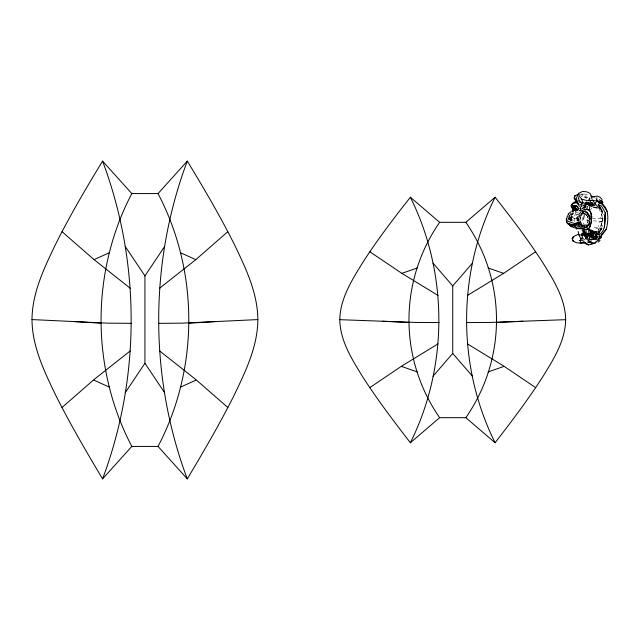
<?xml version="1.0" encoding="UTF-8"?>
<svg xmlns="http://www.w3.org/2000/svg" width="640" height="640" viewBox="0 0 640 640"><rect width="100%" height="100%" fill="white"/><g stroke="black" fill="none" stroke-linecap="round" stroke-linejoin="round"><path stroke-width="0.48" stroke-dasharray="3.2 2.4" d="M573.616 212.808C570.568 214.584 571.336 218.776 570.152 221.608M588.712 205.648L588.76 201.88M578.72 196.264L578.656 200.504L582.128 203.296L583.36 205.056L585.696 205.888M572.184 221.12L571.144 219.6L571.192 217.456L572.384 216.376L571.376 218.672L572.184 221.12L570.624 219.544L570.576 217.768L571.112 217.208L568.824 218L568.76 219L571.128 221.112L569.92 218.496L568.824 218L571.112 216.672M584.72 231.68L581.712 233.608L581.432 234.552L582.448 237.944L584.752 238.36L585.536 239.08L585.664 234.792L588.304 234.304M580.328 209.816L580.44 207.176M590.584 234.488L593.016 232.144L591.928 232.136L589.44 230.072L589.912 229.248L593.008 230.856L594.584 232.408L592.592 238.408M587.68 222.904L588.008 215.928M574.32 221.568L574.592 216.072L576.16 212.432M580.104 224.784L580.432 218.144M582.368 217.584L582.232 220.424L584.4 225.64M598.912 222.216L602.096 221.544L602.256 218.368L599.136 217.408M582.816 240.984L582.848 235.248L581.976 234.48L580.512 234.832M584.816 208.272L584.952 206.576L585.92 205L588.472 204.776L591.944 207.032L597.632 208.168L591.944 207.032L589.864 205.256M585.504 207.672L585.784 204.704L584.56 203.832L586.608 201.456M569.56 216.288L569.12 220.792L573.32 212.936L570.304 214.168L569.56 216.288L570.12 215.808L568.024 217.408L568.976 220.136M586.224 238.224L583.096 234.336L583.504 230.368M584.912 208.056L585.312 204.368L584.864 208.008M568.024 217.408L570.312 214.28M594.456 238.616L594.6 237.48L593.528 235.688M594.224 203.632L593.824 206.56L590.416 209.824M579.48 221.776L579.912 219.088L582.048 226.864M588.368 235.936L586.472 235.112L586.776 232.496L584.656 234.376L584.344 235.368L586.696 237.992L586.544 236.408L584.928 236.016L584.656 234.376M588.456 238.904L587.312 236.456L588.52 233.424M585.536 239.08L586.168 235.76L585.664 234.792L586.832 238.072L588.264 237.144M586.168 232.2L584.808 233.04L584.344 235.368L586.592 237.28L587.616 239.632M590.52 234.4L595.08 232.352M582.048 202.32L580.744 209.416L579.288 205.8M583.096 208.92L583.512 207.176L587.04 203.744L588.704 203.224M585.432 237.152L584.928 236.016L586.296 234.488L586.776 232.496M592.256 239.24L591.672 236.472L594.104 231.896L589.912 229.248L589.36 229.576L591.928 232.136L592.776 230.832L589.896 229.696M579.16 198.688L578.656 200.504L580.432 201.064M598.744 208.288L601.608 214.112L602.776 220.008L601.056 225.704L598.128 230.456M598.112 230.44L600.944 225.672L602.792 219.992L601.608 214.112L602.672 219.992M584.648 208.36L585.784 204.704L586.112 205.384L585.144 207.872M600.944 225.672L602.792 219.992M595.464 206.04L588.128 203.28L590.024 197.624L588.608 197.992L581.272 196.616M582.264 212.4L580.056 218.904L582.248 212.384L580.056 218.904L582.696 229.184M578.952 222.656L578.008 218.992L578.656 217.216M584.24 214.696L584.768 213.304M589.8 235.376L590.632 233.248L595.08 232.304L599.784 233.944M581.712 203.184L581.024 204.904L585.664 203.712L587.536 201.48M587.656 223.088L588.912 220.024L587.24 215.768L586.032 214.608M581.976 234.48L581.768 234.976L589.656 235.36M577.944 220.872L577.392 219.152L578.752 215.912M579.128 217.608L578.4 219.24L579.016 220.944M583.808 227.384L585.84 223.56L584.144 226.672M592.496 237.032L594.584 232.408L593.008 230.856L589.216 230.864M582.112 236.84L582.848 235.248L580.896 235.072M583.72 227.456L584.856 225.048M577.984 220.752L577.392 219.152L578.448 216.928M592.952 238.992L594.096 236.76L593.392 234.44L589.176 234.144L594.096 236.76L588.72 231.528M581.784 196.408L583.048 193.952L589.12 199.016M580.68 204.904L581.592 203.176M582.648 208.816L583.512 207.176L584.024 208.048L586.976 206.016M581.152 227.224L584.416 225.448M578.8 220.776L578.008 218.992L578.968 217.304M601.704 227.296L602.96 225.208M584.064 230.368L584.784 232.944L583.096 234.336M581.616 225.584L581.92 225.096M596.688 238.64L598.136 236.4M591.24 237.592L594.352 233.752L592.432 231.36L590.048 230.224L588.728 230.344M580.216 210.368L583.512 207.176M585.424 214.184L586.688 215.464L583.856 213.456L584.096 213.12M597.504 232.976L594.216 237.352L588.568 236.968M588.088 240.592L589.104 242.032L589.488 241.536L587.584 239.272M584.016 208.032L586.112 205.384M581.36 227.36L586.624 224.264M586.952 238.52L585.04 236.264L588.08 232.896L585.04 236.264L587.584 239.872M577.776 199.168L579.032 197.64M595.256 239.72L598.032 236.384L594.528 233.368L590.392 233.304L595.08 232.304M588.112 233.472L586.536 235.336L586.144 237.416L587.312 236.456M591.672 236.472L593.392 234.44M587.824 200.768L590.128 198.088M578.2 216.168L575.76 218.888L577.384 221.096M588.088 200.72L590.2 198.648M590.64 235.408L594.584 235.6L596.04 234.216L596.168 238.224M578.536 216.264L575.76 218.888L577.64 221.04M580.6 215.32L582.064 214.024L586.672 214.096M592.432 231.36L593.008 230.856M591.48 229.872L590.536 230.688L592.84 232.696M589.064 231.664L590.168 230.744L590.048 230.224L589.36 230.36M577.656 214.048L576.304 215.16L578.328 213.488M588.704 203.328L587.04 203.744L587.08 204.336L580.976 209.288L580.76 207.464M582.448 237.944L588.36 242.616L589.88 241.408L587.272 240.008M579.12 216.4L582.488 213.744L585.432 214.032M578.712 200.784L580.096 199.696M570.576 217.768L572.384 216.376M573.624 216.968L572.624 217.688L571.192 217.456M588.096 236.76L584.072 238.84M570.224 214.984L574.176 212.704L578.584 212.128M597.4 234.736L594.992 236.184L589.536 236.728M590.712 233.52L593.016 232.144M588.656 220.016L586.952 221.016L587.136 217.456L588.712 218.624M588.36 242.616L591.216 240.936M584.928 236.016L587.264 233.872L589.32 234.76M597.24 234.928L594.992 236.184L596.816 235.768L597.816 234.336L590.512 236.224M587.672 234.952L586.168 235.76L581.712 233.608M580.456 195.336L583.048 193.952L586.144 198.104L588.264 199.096M592.456 233.944L588.864 233.68L592.456 233.944L597.64 231.248M595.056 238.344L599.376 236.088M577.928 209.296L580.536 208.04M577.64 226.96L580.016 226.432L580.416 226.96M595.032 238.4L597.552 237.216M587.288 234.128L584.696 233.648L581.768 234.976L587.288 234.128L596.04 234.216M585.184 225.088L581.52 225.512L578.968 226.592L580.968 227.856L582.368 231.28L585.544 235.056L587.944 236.056M589.144 201.992L586.408 203.024L583.68 202.536M593.008 235.736L590.512 231.928L594.352 233.752L591.784 231.456L590.512 231.928L590.048 230.224L588.664 230.496M588.92 233.184L593.776 231.448L596.544 231.264L597.864 232.024M595 238.512L597.64 237.88L593.712 238.392M589.448 233.616L586.632 234.536L586.12 235.624L586.384 237.872M588.232 234.024L586.632 234.536L587.544 238.472M580.624 214.304L584.408 213.128M591.92 240.744L590.256 241.248L588.728 240.648M587.08 204.336L580.648 206.544L587.208 204.72L583.256 205.456L590.64 204.496M582.304 211.616L583.856 213.456L585.048 213.112M587.824 242.312L593.104 241.016M587.264 233.872L585.176 234.376L584.808 233.04M590.576 232.04L596.544 231.264L590.752 231.864L593.368 231.472L597.784 232.408M590.264 233.04L592.384 232.648M580.464 205.48L586.352 204.464L588.832 205.032M592.664 238.464L597.432 237.68M586.344 234.2L585.176 234.376L588.408 234.896M587.624 236.904L585.744 236.776L589.44 236.232M590.36 236.096L596.824 235.144L596.824 235.84L594.216 237.352L597.72 236.944M579.864 204.232L588.512 202.976M589.472 202.832L592.352 202.416M584.696 233.648L581.736 234.072L585.44 235.72L591.224 236.28L596.816 235.768L590.368 235.4M579.16 202.464L581.136 202.192M590.752 231.864L596.44 231.56M592.464 218.264L606.168 218.832M585.744 236.776L589.392 236.448M587.04 203.744L592.784 203.216L591.192 202.448L592.984 202.8M581.04 240.352L586.6 239.84M581.032 234.072L587.576 233.56M578.632 194.2L583.952 193.952L588.352 195.048M594.296 242.32L592.096 242.408L588.984 240.944M597.192 207.624L594.496 207.656L591.792 206.824M582.496 225.664L585.04 225.632L581.52 225.512L579.048 224.296M584.688 225.664L582.776 225.664L580.256 224.352M591.144 205.048L593.84 205.096L596.296 206.688M579.744 202.704L590.28 202.896L579.76 202.72L591.744 204.84L588.128 203.28L587.72 202.144M582.064 214.024L580.8 213.968L582.488 213.744L586.072 214.712M602.096 221.544L592.344 220.728M587.424 216.248L590.304 216.376M576.104 218.904L578.008 218.992M597.576 207.864L591.944 207.032M590.96 242.384L589.104 242.032L593.432 242.272M593.936 205.08L592 204.952L591.368 202.744M587.792 235.024L581.096 234.512L587.776 235.056M580.552 235.064L582.848 235.248M592.488 204.256L594.416 204.408M594.528 233.368L598.72 233.792M596.104 236.352L598.632 236.64M580.728 235.128L585.44 235.72M597.632 208.168L594.912 207.736L591.032 205.904M589.104 242.032L592.376 242.568L590.416 240.736M573.408 218.456L577.392 219.152M580.04 201.88L582.768 202.368M587.088 233.776L584.56 233.312L583.744 231.632M589.44 230.072L592.776 230.832M594.984 232.568L597.848 233.44M589.448 235.352L581.936 232.976L587.976 235.896M589.656 205.216L593.824 206.56L589.808 202.648M576.696 226.448L579.256 227.296M599.128 229.2L593.976 227.432L598.984 227.232L598.224 225.456M591.2 202.72L593.864 203.696M580.152 223.912L584.744 225.768M593.984 197.608L595.592 198.272M571.144 219.6L572.464 219.688L573.296 220.592M588.24 240.712L589.88 241.408M580.888 225.92L582.488 226.608M588.128 203.28L590.448 204.28M589.016 240.984L592.2 242.528M591.136 203.344L594.56 205.144M587.872 237.104L586.544 236.408L587.824 237.088M568.76 219L570.688 220.032L571.376 221.736M589.592 236.864L592.112 238.464M591.784 231.456L590.048 230.224L594.352 233.752M594.096 236.76L590.384 234.048L590.944 236.384L589.496 235.064M571.616 214.136L570.112 212.992L573 213.28L572.528 212.368M583.648 230.64L587.08 233.512L583.648 230.664M583.808 202.496L587.296 205.424M578.88 223.144L581.52 225.512M579.328 201.152L583.36 205.056M572.408 213.752L573.048 214.536M588.952 205.144L586.68 202.104L588.472 204.776M589.48 205.176L588.088 203.16L587.952 201.76M582.432 211.312L583.856 213.456M590.048 235.008L590.944 236.384M582.96 230.072L584.784 232.944M602.248 212.528L603.464 214.816M579.192 223.576L580.6 227M594.584 235.6L595.424 238.312M586.832 238.072L586.592 237.28L586.824 239.696M585.984 233.152L586.296 234.488M583.824 230.76L584.408 233.568L584.4 230.6M570.624 219.544L570.688 220.032M582.112 227.744L582.368 231.28M579.232 224.424L579.352 226.96M583.8 230.2L583.904 233.872L583.816 228.312M584.56 203.832L584.592 207.824M571.744 214.528L571.352 217.184L570.856 215.912L571.744 214.528M577.96 226.936L577.976 226.904"/><path stroke-width="0.96" d="M604.848 215.592C604.784 222.024 605.736 229.552 600.152 234.088L598.488 234.616M585.112 229.232L582.824 228.832L585.712 229.552L588.504 229.056L590.032 226.688L591.376 221.456M578.016 209.968L576.248 210.224L575.352 211.072L577.632 209.416L575.6 208.368L573.528 210.744L572.712 210.24L572.72 209.456L575.56 206.456M573.376 209.6L573.44 206.936L574.512 205.4M257.856 319.584C257.696 346.048 245.984 370.552 234.784 393.92C220.336 422.984 203.904 451.008 187.288 478.88L158.024 446.424L131.824 446.424L102.568 478.88C85.952 451.008 69.52 422.984 55.072 393.92C43.872 370.552 32.152 346.048 32 319.584C32.184 293.136 43.896 268.632 55.104 245.272C69.472 216.432 85.792 188.616 102.568 161.12L131.824 193.576L158.024 193.576L187.288 161.12C204.064 188.616 220.376 216.432 234.752 245.272C245.952 268.632 257.672 293.136 257.856 319.584L182.344 323.152L158.48 323.336M339.808 319.68C340.128 298.416 352.144 279.784 362.912 262.264C377.464 239.704 393.744 218.304 410.368 197.248L439.632 222.32L465.832 222.32L495.088 197.248C511.72 218.304 527.992 239.704 542.552 262.264C553.32 279.784 565.336 298.416 565.656 319.68C565.36 340.952 553.344 359.592 542.584 377.112C527.96 399.832 511.584 421.368 495.088 442.752L465.832 417.68L439.632 417.68L410.368 442.752C393.872 421.368 377.504 399.832 362.872 377.112C352.12 359.592 340.096 340.952 339.808 319.68L415.312 322.432L439.184 322.576M578.768 208.632L576.528 205.712L572.592 205.512L571.216 206.712L571.816 207.8L572.504 207.648L572.584 205.608M588.888 225.416L589.736 222.832L590.048 216.304L585.672 211.056L583.2 211.856M591.36 223.072L591.696 216.216L590.768 212.496L589.4 209.984L586.68 209.232L583.728 209.672L582.184 210.76M604.416 227.768L605.304 212.792L601.512 206.088L598.28 204.72L598.336 204.024L602.544 212.008L601.12 211.784M605.304 212.792L604.48 224.016M591.696 216.216L591.552 217.832L590.768 212.496L589.296 210.328L586.832 209.44L584.2 209.952M599.72 203.224L596.712 199.992L596.952 197.704M589.296 210.328L590.408 200.568L592.92 200.432L595.456 204.264L599.704 208.504M600.712 237.864L600.976 235.984L598.632 238.56M583.544 219.232L584.2 215.424M586.832 209.44L587.384 206.464M589.528 221.672L589.032 223.952L586.288 227.04M585.168 242.88L581.584 243.424L576.304 242.664L572.728 240.816L572.28 238.336L573.112 238.288L573.696 236.856M583.552 241.648L586.504 244.296L588.552 244.912L594.888 243.24L598.752 239.792L599.472 236.736L598.6 231.512M590.704 224.072L590.032 226.688L588.392 228.704L585.88 229.36L586.144 232.376M582.336 237.28L581 239.232L580.096 242.72L584.616 242.12L588.552 244.912M601.4 234.904L606.416 229.048C608.064 220.936 609.496 211.4 603.2 204.704L596.048 200.456L596.304 201.792L595.056 203.48M600.656 237.312L601.096 235.872M584.88 227.64L587.184 226.928L587.752 225.088M574.032 209.96L573.224 210.744L572.272 210.224L573.44 206.936L575 207.008L575.792 205.72L577.84 207.752M187.288 161.12C149.176 262.648 149.176 377.352 187.288 478.88M102.568 478.88C140.68 377.352 140.68 262.648 102.568 161.12M602.12 204.856L602.656 203.328L602.224 201.152M495.088 197.248C457.12 273.56 457.12 366.44 495.088 442.752M410.368 442.752C448.336 366.44 448.336 273.56 410.368 197.248M572.272 210.224L573.968 206.632M131.824 193.576C90.824 271.64 90.824 368.36 131.824 446.424M158.024 446.424C199.032 368.36 199.032 271.64 158.024 193.576M572.504 207.648L573.344 205.912L572.592 205.512M573.224 210.744L572.424 210.008M568.472 214.304L567.032 217.032L566.696 220.936M571.816 207.8L571.208 205.376L571.76 204.36L576.24 202.296L578.864 204.736L576.24 202.296M575.256 203L576.512 200.696M572.272 238.376L573.216 236.656L578.232 234.312M591.048 195.512L590.048 193.352L586.632 191.776L582.536 191.456L578.576 193.36L576.192 198.768L579.36 206.6M572.712 210.24L574.48 209.624L574.864 210.288L574.184 209.488L575.6 208.368L574.448 207.392L576.384 205.896M439.632 222.32C398.752 281.24 398.752 358.76 439.632 417.68M465.832 417.68C506.712 358.76 506.712 281.24 465.832 222.32M573.528 210.744L574.48 209.624M587.184 226.928L589.736 222.832M595.784 241.84L594.888 243.24L591.16 243.712M598.8 232.824L601.76 228.296L600.328 228.384M571.208 205.376L573.224 202.832L576.92 200.92M577.184 202.744L578.16 201.248M569.472 224.048L567.552 223.6L569.568 224.488L569.616 225.256L573.872 225.896L578.104 224.944L579.584 222.712C575.8 224.464 569.68 226.216 566.544 222.456L566.288 218.568M125.208 392.736L144.928 363.272L144.928 275.888L164.648 246.424M598.472 232.864L601.76 228.296M601.76 235.248L606.416 229.048M433.016 376.192L452.728 353.432L452.728 285.92L472.448 263.152M580.712 212.384L578.696 214.536L580.408 217.864M598.304 242.112L600.104 240.216M159.616 288.24L195.808 259.632L227.816 231.68M62.04 407.48L94.04 379.528L130.24 350.92M568.2 213.888L571.232 211.568M467.424 295.456L503.616 273.352L535.616 251.76M369.84 387.592L401.848 365.992L438.04 343.888M576.248 210.224L575.352 209.8L574.752 210.192L577.608 210.584M578.072 209.112L575.616 210.624L576.04 211.088M598.888 239.024L601.048 237.8L600.976 235.984M578.056 209.304L575.584 210.56L575.896 210.096L574.928 208.96L577.632 209.416M579.584 222.712L575.752 224.504L569.568 224.488M62.04 231.68L94.04 259.632L109.512 252.656M180.344 387.2L195.808 380.224M577.88 194.496L574.888 195.712L574.192 198.128L574.976 199.848L576.568 200.8M578.296 222.2L574.544 223.592L566.312 220.616L566.832 221.632M585.08 227.504L581.544 228.8L576.28 228.344L570.8 226.448L569.616 225.256M586.248 225.744L587.576 225.272M369.84 251.76L401.848 273.352L417.32 267.968M488.144 371.92L503.616 366.528M574.328 206.44L576.528 205.712L574.328 206.44L573.344 205.912M585.352 212.832L587.248 212.24M580.624 210.584L579.24 210.648L582.68 210.944L582.032 211.416L584.152 211.776M594.4 196.544L591.28 196.752L591.608 197.264M579.184 240.52L581.04 240.352M189.16 323.176L215.096 321.6M496.968 322.448L522.896 321.24M590.408 200.568L587.424 200.68L581.8 199.168L579.392 196.256L578.576 193.36M565.656 319.672L490.152 322.432L466.28 322.576M573.648 240.752L572.736 240.776L572.28 238.336M570.8 226.448L572.672 226.408M598.752 239.792L586.768 239.232M131.376 323.336L107.512 323.152L32 319.576M593 196.816L591.28 196.752L597.864 196.144L600.44 197.552L602.056 199.592M382.568 321.24L408.496 322.448M74.76 321.6L100.696 323.176M578.16 231.472L578.944 234.888L579.784 235.008M575.8 195.856L574.896 195.728L574.2 198.088L575.04 198.256L575.464 199.736M589.84 219.192L590.232 219.28L589.672 216.72L586.84 212.688M592.6 200.136L594.472 200.632M596.344 201.128L599.152 201.872L600.232 203.128M567.2 223.064L572.04 224.536M488.144 267.968L503.616 273.352M401.848 366.528L417.32 371.92M590.904 195.952L593.464 196.856M574.152 210.008L574.864 210.288M585.656 226.144L587.496 226.888M180.344 252.656L195.808 259.632M94.04 380.224L109.512 387.2M600.144 203.328L599.152 201.872L596.048 200.456L600.928 203.648M573.872 225.896L575.744 226.888M573.928 210.104L573.28 209.736L574.448 207.392L574.48 209.088M401.848 273.352L438.04 295.456M467.424 343.888L503.616 365.992L535.616 387.592M596.712 199.992L599.152 201.872M94.04 259.632L130.24 288.24M159.616 350.92L195.808 379.528L227.816 407.48M570.08 224.456L570.984 225.328M578.104 224.944L578.84 225.784M433.016 263.152L452.728 285.92M452.728 353.432L472.448 376.192M574.856 209.096L575.352 209.8M602.832 205.016L607.264 211.328M125.208 246.424L144.928 275.888M144.928 363.272L164.648 392.736M598.752 205.536L602.544 212.008M601.76 200.672L602.44 202.008M578.944 234.888L581 239.232M581.8 199.168L582.76 202.048M576.136 227.24L576.744 229.128M587.592 213.04L588.128 214.896M573.44 206.936L573.736 208.448M591.728 197.936L591.968 199.272M588.392 228.704L589.728 239.656M602.768 202.088L602.52 203.896L599.384 199.72L602.768 202.088M577.808 228.096L578.952 228.688L581.064 228.504L580.488 227.992L578.952 228.688L577.808 228.096M572.968 211.416L572.384 211.28L572.968 211.416"/></g></svg>
